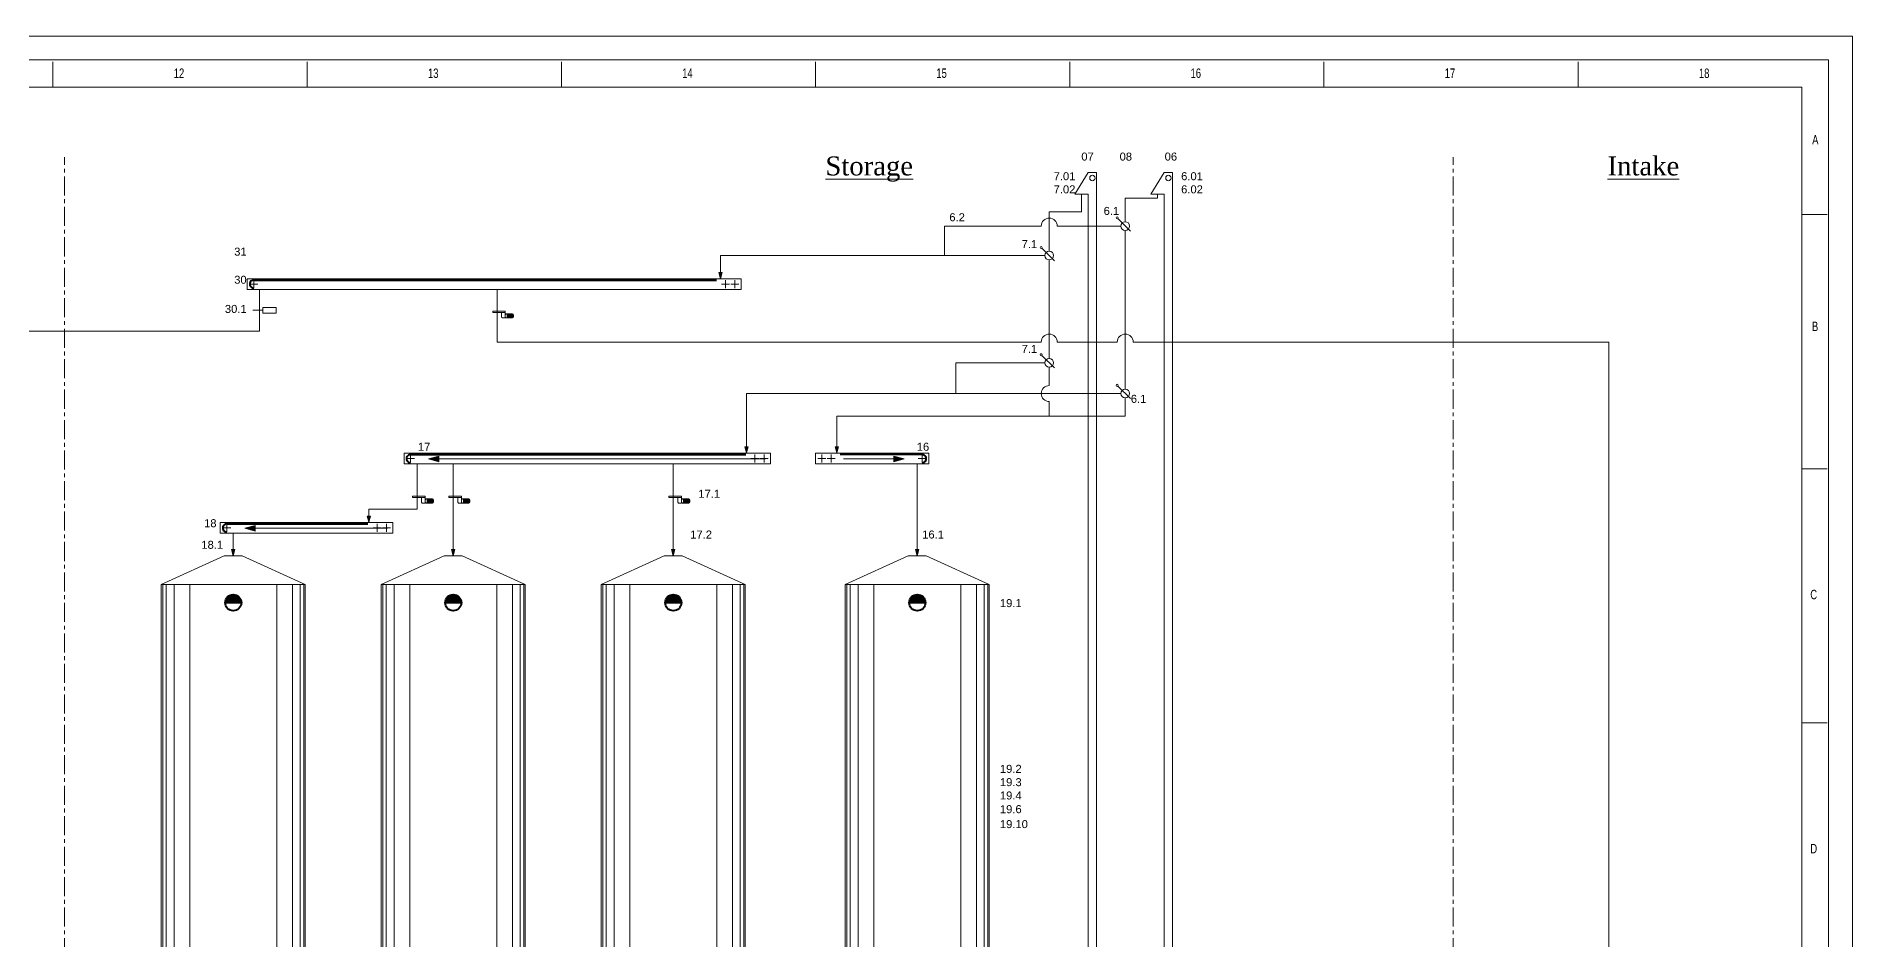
# Model space of a CAD drawing. Header units: millimetres. Extents: x 6561 to 120951, y 30990 to 83596.
# Drawn here: x 75546 to 120951, y 61003 to 83596 of the extents above; entities that cross this region are included whole.
import ezdxf

# ---------------------------------------------------------------- set-up
doc = ezdxf.new("R2010")
doc.units = ezdxf.units.MM
doc.linetypes.add('CENTER', pattern=[10.16, 6.35, -1.27, 1.27, -1.27])
doc.linetypes.add('DASHED', pattern=[15, 7, -8])
doc.layers.add('COTAS', color=4, linetype='Continuous')
for name, color, linetype, lineweight in [('DET', 2, 'DASHED', 20), ('Liaison', 1, 'Continuous', 20), ('Manitension', 5, 'Continuous', 20), ('Maschinen-AM_0', 7, 'Continuous', 50), ('Niveau', 5, 'Continuous', 20), ('Siebvorbehälter-AM_0', 7, 'Continuous', 18)]:
    doc.layers.add(name, color=color, linetype=linetype, lineweight=lineweight)
doc.styles.add('SLDTEXTSTYLE0', font='TXT', dxfattribs={"width": 0.75})
doc.styles.get("Standard").update_dxf_attribs({"font": 'arial.ttf'})

# ---------------------------------------------------------------- blocks, each defined once
blk = doc.blocks.new('Diagramme')
at = {"color": 1, "linetype": 'Continuous', "lineweight": 18}
for p, q in [((-131031, 60259), (0, 60259)), ((-129578, 58804), (-1456, 58804)), ((-1456, 1456), (-1456, 58804))]:
    blk.add_line(p, q, dxfattribs=at)
at = {"color": 1, "linetype": 'Continuous', "lineweight": 15}
blk.add_line((0, 0), (0, 60259), dxfattribs=at)
at = {"linetype": 'Continuous', "lineweight": 18}
for p in [(-130346, 59582), (-696, 692)]:
    blk.add_line(p, (-696, 59582), dxfattribs=at)
at = {"color": 5, "linetype": 'Continuous', "lineweight": 15}
for p, q in [((-51535, 58803), (-51535, 59531)), ((-44256, 58803), (-44256, 59531)), ((-36977, 58802), (-36977, 59530)), ((-29699, 58803), (-29699, 59531)), ((-22420, 58803), (-22420, 59531)), ((-15141, 58803), (-15141, 59531)), ((-7862, 58803), (-7862, 59531)), ((-727, 55150), (-1455, 55150)), ((-1455, 47871), (-727, 47871)), ((-727, 40592), (-1455, 40592))]:
    blk.add_line(p, q, dxfattribs=at)
at = {"color": 5, "linetype": 'Continuous', "lineweight": 15, "attachment_point": 1, "style": 'SLDTEXTSTYLE0'}
for s, insert, char_height in [('12', (-48075, 59337), 269.6), ('13', (-40796, 59336), 269.6), ('14', (-33517, 59337), 269.6), ('15', (-26239, 59337), 269.6), ('16', (-18960, 59337), 269.6), ('17', (-11681, 59337), 269.6), ('18', (-4402, 59336), 269.6), ('A', (-1160, 57430), 270), ('B', (-1166, 52084), 270), ('C', (-1213, 44402), 270), ('D', (-1213, 37123), 270)]:
    blk.add_mtext(s, dxfattribs=dict(at, insert=insert, char_height=char_height))

msp = doc.modelspace()

# ---------------------------------------------------------------- hatches: boundary and pattern name
at = {"layer": 'Liaison'}
h = msp.add_hatch(color=1, dxfattribs=at)
h.paths.add_polyline_path([(92650, 77688), (92608, 77688), (92650, 77531)])
h.paths.add_polyline_path([(92692, 77688), (92650, 77688), (92650, 77531)])
h = msp.add_hatch(color=1, dxfattribs=at)
h.paths.add_polyline_path([(93301, 73333), (93259, 73333), (93301, 73177)])
h.paths.add_polyline_path([(93343, 73333), (93301, 73333), (93301, 73177)])
h = msp.add_hatch(color=1, dxfattribs=at)
h.paths.add_polyline_path([(95560, 73333), (95518, 73333), (95560, 73177)])
h.paths.add_polyline_path([(95602, 73333), (95560, 73333), (95560, 73177)])
h = msp.add_hatch(color=1, dxfattribs=at)
h.paths.add_polyline_path([(83858, 71598), (83816, 71598), (83858, 71442)])
h.paths.add_polyline_path([(83900, 71598), (83858, 71598), (83858, 71442)])
h = msp.add_hatch(color=1, dxfattribs=at)
h.paths.add_polyline_path([(80469, 70759), (80511, 70759), (80469, 70602)])
h.paths.add_polyline_path([(80427, 70759), (80469, 70759), (80469, 70602)])
h = msp.add_hatch(color=1, dxfattribs=at)
h.paths.add_polyline_path([(85969, 70759), (86011, 70759), (85969, 70602)])
h.paths.add_polyline_path([(85927, 70759), (85969, 70759), (85969, 70602)])
h = msp.add_hatch(color=1, dxfattribs=at)
h.paths.add_polyline_path([(91469, 70759), (91511, 70759), (91469, 70602)])
h.paths.add_polyline_path([(91427, 70759), (91469, 70759), (91469, 70602)])
h = msp.add_hatch(color=1, dxfattribs=at)
h.paths.add_polyline_path([(97569, 70759), (97527, 70759), (97569, 70602)])
h.paths.add_polyline_path([(97611, 70759), (97569, 70759), (97569, 70602)])
at = {"layer": 'Manitension', "linetype": 'ByBlock', "lineweight": 18}
h = msp.add_hatch(color=256, dxfattribs=at)
h.paths.add_polyline_path([(85608, 73026), (85608, 72956), (85350, 73026)])
h.paths.add_polyline_path([(85608, 73095), (85608, 73026), (85350, 73026)])
h = msp.add_hatch(color=256, dxfattribs=at)
h.paths.add_polyline_path([(96985, 73026), (96985, 72956), (97243, 73026)])
h.paths.add_polyline_path([(96985, 73095), (96985, 73026), (97243, 73026)])
h = msp.add_hatch(color=256, dxfattribs=at)
h.paths.add_polyline_path([(81014, 71291), (81014, 71222), (80755, 71291)])
h.paths.add_polyline_path([(81014, 71360), (81014, 71291), (80755, 71291)])
at = {"layer": 'Niveau', "linetype": 'ByBlock', "lineweight": 40}
h = msp.add_hatch(color=256, dxfattribs=at)
h.paths.add_polyline_path([(80670, 69459), (80268, 69459, 0.033445), (80266, 69432), (80671, 69432, 0.033445)])
h.paths.add_polyline_path([(80664, 69486), (80274, 69486, 0.034067), (80268, 69459), (80670, 69459, 0.034067)])
h.paths.add_polyline_path([(80655, 69513), (80283, 69513, 0.035407), (80274, 69486), (80664, 69486, 0.035407)])
h.paths.add_polyline_path([(80640, 69540), (80298, 69540, 0.037777), (80283, 69513), (80655, 69513, 0.037777)])
h.paths.add_polyline_path([(80620, 69567), (80318, 69567, 0.041823), (80298, 69540), (80640, 69540, 0.041823)])
h.paths.add_polyline_path([(80590, 69594), (80347, 69594, 0.049433), (80318, 69567), (80620, 69567, 0.049433)])
h.paths.add_polyline_path([(80542, 69621), (80396, 69621, 0.069209), (80347, 69594), (80590, 69594, 0.069209)])
h.paths.add_polyline_path([(80469, 69635, 0.092025), (80396, 69621), (80542, 69621, 0.092025)])
h = msp.add_hatch(color=256, dxfattribs=at)
h.paths.add_polyline_path([(86170, 69459), (85768, 69459, 0.033445), (85766, 69432), (86171, 69432, 0.033445)])
h.paths.add_polyline_path([(86164, 69486), (85774, 69486, 0.034067), (85768, 69459), (86170, 69459, 0.034067)])
h.paths.add_polyline_path([(86155, 69513), (85783, 69513, 0.035407), (85774, 69486), (86164, 69486, 0.035407)])
h.paths.add_polyline_path([(86140, 69540), (85798, 69540, 0.037777), (85783, 69513), (86155, 69513, 0.037777)])
h.paths.add_polyline_path([(86120, 69567), (85818, 69567, 0.041823), (85798, 69540), (86140, 69540, 0.041823)])
h.paths.add_polyline_path([(86090, 69594), (85847, 69594, 0.049433), (85818, 69567), (86120, 69567, 0.049433)])
h.paths.add_polyline_path([(86042, 69621), (85896, 69621, 0.069209), (85847, 69594), (86090, 69594, 0.069209)])
h.paths.add_polyline_path([(85969, 69635, 0.092025), (85896, 69621), (86042, 69621, 0.092025)])
h = msp.add_hatch(color=256, dxfattribs=at)
h.paths.add_polyline_path([(91670, 69459), (91268, 69459, 0.033445), (91266, 69432), (91671, 69432, 0.033445)])
h.paths.add_polyline_path([(91664, 69486), (91274, 69486, 0.034067), (91268, 69459), (91670, 69459, 0.034067)])
h.paths.add_polyline_path([(91655, 69513), (91283, 69513, 0.035407), (91274, 69486), (91664, 69486, 0.035407)])
h.paths.add_polyline_path([(91640, 69540), (91298, 69540, 0.037777), (91283, 69513), (91655, 69513, 0.037777)])
h.paths.add_polyline_path([(91620, 69567), (91318, 69567, 0.041823), (91298, 69540), (91640, 69540, 0.041823)])
h.paths.add_polyline_path([(91590, 69594), (91347, 69594, 0.049433), (91318, 69567), (91620, 69567, 0.049433)])
h.paths.add_polyline_path([(91542, 69621), (91396, 69621, 0.069209), (91347, 69594), (91590, 69594, 0.069209)])
h.paths.add_polyline_path([(91469, 69635, 0.092025), (91396, 69621), (91542, 69621, 0.092025)])
h = msp.add_hatch(color=256, dxfattribs=at)
h.paths.add_polyline_path([(97770, 69459), (97368, 69459, 0.033445), (97366, 69432), (97771, 69432, 0.033445)])
h.paths.add_polyline_path([(97764, 69486), (97374, 69486, 0.034067), (97368, 69459), (97770, 69459, 0.034067)])
h.paths.add_polyline_path([(97755, 69513), (97383, 69513, 0.035407), (97374, 69486), (97764, 69486, 0.035407)])
h.paths.add_polyline_path([(97740, 69540), (97398, 69540, 0.037777), (97383, 69513), (97755, 69513, 0.037777)])
h.paths.add_polyline_path([(97720, 69567), (97418, 69567, 0.041823), (97398, 69540), (97740, 69540, 0.041823)])
h.paths.add_polyline_path([(97690, 69594), (97447, 69594, 0.049433), (97418, 69567), (97720, 69567, 0.049433)])
h.paths.add_polyline_path([(97642, 69621), (97496, 69621, 0.069209), (97447, 69594), (97690, 69594, 0.069209)])
h.paths.add_polyline_path([(97569, 69635, 0.092025), (97496, 69621), (97642, 69621, 0.092025)])

# ---------------------------------------------------------------- linework, layer by layer
at = {"linetype": 'ByBlock', "lineweight": 15, "ltscale": 1e-05}
for p, q in [((86954, 76723), (86954, 76689)), ((87268, 76723), (86954, 76723)), ((86954, 76689), (87175, 76689)), ((87175, 76689), (87268, 76689)), ((87175, 76576), (87175, 76689)), ((87198, 76552), (87175, 76576)), ((87268, 76552), (87198, 76552)), ((87268, 76689), (87268, 76723)), ((87268, 76689), (87268, 76634))]:
    msp.add_line(p, q, dxfattribs=at)
at = {"color": 4, "linetype": 'CENTER', "lineweight": 9, "ltscale": 75}
for points in [[(76249, 41517), (76249, 80573)], [(110963, 41517), (110963, 80573)]]:
    msp.add_lwpolyline(points, dxfattribs=at)
at = {"layer": 'DET', "linetype": 'ByBlock', "lineweight": 40, "ltscale": 1000}
for p, q in [((80979, 77498), (92550, 77498)), ((84900, 73136), (93280, 73136)), ((97693, 73136), (95639, 73136)), ((80305, 71401), (83837, 71401))]:
    msp.add_line(p, q, dxfattribs=at)
for centre, start, end in [((80979, 77398), 89.9983, 270.0017), ((84900, 73036), 89.9983, 270.0017), ((97693, 73036), 269.9983, 90.0017), ((80305, 71301), 89.9983, 270.0017)]:
    msp.add_arc(centre, 100, start, end, dxfattribs=at)
at = {"layer": 'Liaison', "color": 1}
for p, q in [((101675, 79647), (101675, 79208)), ((102768, 79545), (102768, 78959)), ((102768, 79545), (103575, 79545)), ((103575, 79647), (103575, 79545)), ((100868, 79208), (100868, 78219)), ((100868, 79208), (101675, 79208)), ((102768, 78743), (102768, 74770)), ((92608, 77688), (92692, 77688)), ((92650, 77531), (92608, 77688)), ((92608, 77688), (92692, 77688)), ((92608, 77688), (92692, 77688)), ((92692, 77688), (92650, 77531)), ((87065, 77264), (87065, 75950)), ((102968, 75950), (114857, 75950)), ((114857, 75950), (114857, 60277)), ((100868, 75728), (100868, 75537)), ((100868, 74462), (100868, 74095)), ((93259, 73333), (93343, 73333)), ((93301, 73177), (93259, 73333)), ((93259, 73333), (93343, 73333)), ((93259, 73333), (93343, 73333)), ((93343, 73333), (93301, 73177)), ((95518, 73333), (95602, 73333)), ((95560, 73177), (95518, 73333)), ((95518, 73333), (95602, 73333)), ((95518, 73333), (95602, 73333)), ((95602, 73333), (95560, 73177)), ((85969, 72902), (85969, 70759)), ((91469, 72902), (91469, 70759)), ((97569, 72902), (97569, 70759)), ((83816, 71598), (83900, 71598)), ((83858, 71442), (83816, 71598)), ((83816, 71598), (83900, 71598)), ((83816, 71598), (83900, 71598)), ((83900, 71598), (83858, 71442)), ((80469, 71167), (80469, 70759)), ((80427, 70759), (80469, 70602)), ((80511, 70759), (80427, 70759)), ((80511, 70759), (80427, 70759)), ((80511, 70759), (80427, 70759)), ((80469, 70602), (80511, 70759)), ((85927, 70759), (85969, 70602)), ((86011, 70759), (85927, 70759)), ((86011, 70759), (85927, 70759)), ((86011, 70759), (85927, 70759)), ((85969, 70602), (86011, 70759)), ((91427, 70759), (91469, 70602)), ((91511, 70759), (91427, 70759)), ((91511, 70759), (91427, 70759)), ((91511, 70759), (91427, 70759)), ((91469, 70602), (91511, 70759)), ((97527, 70759), (97611, 70759)), ((97569, 70602), (97527, 70759)), ((97527, 70759), (97611, 70759)), ((97527, 70759), (97611, 70759)), ((97611, 70759), (97569, 70602))]:
    msp.add_line(p, q, dxfattribs=at)
at = {"layer": 'Liaison', "color": 0, "linetype": 'ByBlock', "lineweight": 18}
for p, q in [((102583, 79036), (102895, 78724)), ((100683, 78296), (100995, 77984)), ((100683, 75613), (100995, 75301)), ((102583, 74847), (102895, 74535))]:
    msp.add_line(p, q, dxfattribs=at)
at = {"layer": 'Liaison', "color": 0, "linetype": 'Continuous'}
for p, q in [((80960, 76743), (81207, 76743)), ((81207, 76743), (81207, 76810)), ((81207, 76810), (81544, 76810)), ((81207, 76675), (81207, 76743)), ((81544, 76810), (81544, 76675)), ((81544, 76675), (81207, 76675))]:
    msp.add_line(p, q, dxfattribs=at)
at = {"layer": 'Liaison', "color": 1}
for points in [[(100668, 78851), (98246, 78851), (98246, 78111)], [(102660, 78851), (101068, 78851)], [(100760, 78111), (92650, 78111), (92650, 77531)], [(100868, 78003), (100868, 75537)], [(72894, 76221), (81126, 76221), (81126, 77264)], [(87065, 75950), (100668, 75950)], [(101068, 75950), (102568, 75950)], [(100760, 75429), (98532, 75429), (98532, 74662)], [(100868, 75321), (100868, 74862)], [(102660, 74662), (93301, 74662), (93301, 73333)], [(102765, 74554), (102765, 74095), (95560, 74095), (95560, 73333)], [(83858, 71442), (83858, 71767), (85062, 71767), (85062, 72902)]]:
    msp.add_lwpolyline(points, dxfattribs=at)
at = {"layer": 'Liaison', "color": 0, "linetype": 'ByBlock', "lineweight": 18}
for centre, radius in [((102564, 79055), 26.7), ((102768, 78851), 108), ((100664, 78315), 26.7), ((100868, 78111), 108), ((100664, 75632), 26.7), ((100868, 75429), 108), ((102564, 74866), 26.7), ((102768, 74662), 108)]:
    msp.add_circle(centre, radius, dxfattribs=at)
at = {"layer": 'Liaison', "color": 1}
for centre, start, end in [((100868, 78851), 0, 180), ((100868, 75950), 0, 180), ((102768, 75950), 0, 180), ((100868, 74662), 90, 270)]:
    msp.add_arc(centre, 200, start, end, dxfattribs=at)
at = {"layer": 'Manitension', "linetype": 'ByBlock', "lineweight": 18}
for p, q in [((80818, 77531), (93168, 77531)), ((80818, 77531), (80818, 77264)), ((93168, 77531), (80818, 77531)), ((80818, 77264), (93168, 77264)), ((80879, 77398), (81080, 77398)), ((80979, 77498), (80979, 77297)), ((92676, 77398), (92876, 77398)), ((92776, 77498), (92776, 77297)), ((92910, 77398), (93111, 77398)), ((93010, 77498), (93010, 77297)), ((93168, 77264), (93168, 77531)), ((84738, 73169), (93898, 73169)), ((84738, 73169), (84738, 72902)), ((93898, 73169), (84738, 73169)), ((84900, 73136), (84900, 72936)), ((93506, 73136), (93506, 72936)), ((93740, 73136), (93740, 72936)), ((93898, 72902), (93898, 73169)), ((97855, 73169), (95021, 73169)), ((95021, 72902), (95021, 73169)), ((95021, 73169), (97855, 73169)), ((95179, 73136), (95179, 72936)), ((95413, 73136), (95413, 72936)), ((97693, 73136), (97693, 72936)), ((97855, 73169), (97855, 72902)), ((84738, 72902), (93898, 72902)), ((84800, 73036), (85000, 73036)), ((85608, 73095), (85350, 73026)), ((85350, 73026), (85608, 72956)), ((85608, 72956), (85608, 73095)), ((85608, 72956), (85608, 73095)), ((85608, 72956), (85608, 73095)), ((93771, 73026), (85608, 73026)), ((93406, 73036), (93606, 73036)), ((93640, 73036), (93841, 73036)), ((97855, 72902), (95021, 72902)), ((95279, 73036), (95078, 73036)), ((95513, 73036), (95313, 73036)), ((95725, 73026), (96985, 73026)), ((96985, 73095), (97243, 73026)), ((96985, 72956), (96985, 73095)), ((96985, 72956), (96985, 73095)), ((96985, 72956), (96985, 73095)), ((97243, 73026), (96985, 72956)), ((97794, 73036), (97593, 73036)), ((80143, 71435), (84455, 71435)), ((80143, 71435), (80143, 71167)), ((84455, 71435), (80143, 71435)), ((80205, 71301), (80406, 71301)), ((80305, 71401), (80305, 71201)), ((81014, 71360), (80755, 71291)), ((80755, 71291), (81014, 71222)), ((81014, 71222), (81014, 71360)), ((81014, 71222), (81014, 71360)), ((81014, 71222), (81014, 71360)), ((84328, 71291), (81014, 71291)), ((83963, 71301), (84164, 71301)), ((84063, 71401), (84063, 71201)), ((84197, 71301), (84398, 71301)), ((84298, 71401), (84298, 71201)), ((84455, 71167), (84455, 71435)), ((80143, 71167), (84455, 71167))]:
    msp.add_line(p, q, dxfattribs=at)
at = {"layer": 'Manitension', "color": 76, "linetype": 'ByBlock', "lineweight": 18}
for points in [[(102046, 80187), (101844, 80187), (101506, 79647), (101844, 79647), (101844, 39490), (101506, 39490), (101844, 38950)], [(101844, 38950), (102046, 38950), (102384, 39490), (102046, 39490), (102046, 80187)]]:
    msp.add_lwpolyline(points, dxfattribs=at)
at = {"layer": 'Manitension', "linetype": 'ByBlock', "lineweight": 18}
for points in [[(103946, 80187), (103744, 80187), (103406, 79647), (103744, 79647), (103744, 39490), (103406, 39490), (103744, 38950)], [(103744, 38950), (103946, 38950), (104284, 39490), (103946, 39490), (103946, 80187)]]:
    msp.add_lwpolyline(points, dxfattribs=at)
at = {"layer": 'Manitension', "color": 76, "linetype": 'ByBlock', "lineweight": 18}
msp.add_circle((101945, 80052), 67.5, dxfattribs=at)
msp.add_circle((101945, 80052), 67.5, dxfattribs=at)
msp.add_circle((101945, 80052), 67.5, dxfattribs=at)
msp.add_circle((101945, 80052), 67.5, dxfattribs=at)
at = {"layer": 'Manitension', "linetype": 'ByBlock', "lineweight": 18}
msp.add_circle((103845, 80052), 67.5, dxfattribs=at)
msp.add_circle((103845, 80052), 67.5, dxfattribs=at)
msp.add_circle((103845, 80052), 67.5, dxfattribs=at)
msp.add_circle((103845, 80052), 67.5, dxfattribs=at)
at = {"layer": 'Maschinen-AM_0', "color": 0, "linetype": 'ByBlock', "lineweight": 18, "ltscale": 0.5}
for p, q in [((84951, 72093), (84951, 72060)), ((85265, 72093), (84951, 72093)), ((84951, 72060), (85172, 72060)), ((85172, 72060), (85265, 72060)), ((85172, 71946), (85172, 72060)), ((85195, 71923), (85172, 71946)), ((85265, 71923), (85195, 71923)), ((85265, 72060), (85265, 72093)), ((85265, 72060), (85265, 72004)), ((85288, 72028), (85265, 72004)), ((85265, 71923), (85265, 72004)), ((85288, 71923), (85265, 71946)), ((85288, 72028), (85448, 72028)), ((85448, 71923), (85288, 71923)), ((85317, 72028), (85317, 71923)), ((85317, 72025), (85448, 72025)), ((85317, 72022), (85448, 72022)), ((85317, 72020), (85448, 72020)), ((85317, 72017), (85448, 72017)), ((85317, 72012), (85448, 72012)), ((85317, 72007), (85448, 72007)), ((85317, 71999), (85448, 71999)), ((85317, 71988), (85448, 71988)), ((85317, 71975), (85448, 71975)), ((85317, 71962), (85448, 71962)), ((85317, 71952), (85448, 71952)), ((85317, 71944), (85448, 71944)), ((85317, 71938), (85448, 71938)), ((85317, 71933), (85448, 71933)), ((85317, 71931), (85448, 71931)), ((85317, 71928), (85448, 71928)), ((85317, 71925), (85448, 71925)), ((85448, 72028), (85448, 71923)), ((85475, 72001), (85475, 71949)), ((85859, 72093), (85859, 72060)), ((86172, 72093), (85859, 72093)), ((85859, 72060), (86079, 72060)), ((86079, 72060), (86172, 72060)), ((86079, 71946), (86079, 72060)), ((86103, 71923), (86079, 71946)), ((86172, 71923), (86103, 71923)), ((86172, 72060), (86172, 72093)), ((86172, 72060), (86172, 72004)), ((86195, 72028), (86172, 72004)), ((86172, 71923), (86172, 72004)), ((86195, 71923), (86172, 71946)), ((86195, 72028), (86356, 72028)), ((86356, 71923), (86195, 71923)), ((86224, 72028), (86224, 71923)), ((86224, 72025), (86356, 72025)), ((86224, 72022), (86356, 72022)), ((86224, 72020), (86356, 72020)), ((86224, 72017), (86356, 72017)), ((86224, 72012), (86356, 72012)), ((86224, 72007), (86356, 72007)), ((86224, 71999), (86356, 71999)), ((86224, 71988), (86356, 71988)), ((86224, 71975), (86356, 71975)), ((86224, 71962), (86356, 71962)), ((86224, 71952), (86356, 71952)), ((86224, 71944), (86356, 71944)), ((86224, 71938), (86356, 71938)), ((86224, 71933), (86356, 71933)), ((86224, 71931), (86356, 71931)), ((86224, 71928), (86356, 71928)), ((86224, 71925), (86356, 71925)), ((86356, 72028), (86356, 71923)), ((86382, 72001), (86382, 71949)), ((91359, 72093), (91359, 72060)), ((91672, 72093), (91359, 72093)), ((91359, 72060), (91579, 72060)), ((91579, 72060), (91672, 72060)), ((91579, 71946), (91579, 72060)), ((91603, 71923), (91579, 71946)), ((91672, 71923), (91603, 71923)), ((91672, 72060), (91672, 72093)), ((91672, 72060), (91672, 72004)), ((91695, 72028), (91672, 72004)), ((91672, 71923), (91672, 72004)), ((91695, 71923), (91672, 71946)), ((91695, 72028), (91856, 72028)), ((91856, 71923), (91695, 71923)), ((91724, 72028), (91724, 71923)), ((91724, 72025), (91856, 72025)), ((91724, 72022), (91856, 72022)), ((91724, 72020), (91856, 72020)), ((91724, 72017), (91856, 72017)), ((91724, 72012), (91856, 72012)), ((91724, 72007), (91856, 72007)), ((91724, 71999), (91856, 71999)), ((91724, 71988), (91856, 71988)), ((91724, 71975), (91856, 71975)), ((91724, 71962), (91856, 71962)), ((91724, 71952), (91856, 71952)), ((91724, 71944), (91856, 71944)), ((91724, 71938), (91856, 71938)), ((91724, 71933), (91856, 71933)), ((91724, 71931), (91856, 71931)), ((91724, 71928), (91856, 71928)), ((91724, 71925), (91856, 71925)), ((91856, 72028), (91856, 71923)), ((91882, 72001), (91882, 71949)), ((78669, 69882), (80244, 70602)), ((80244, 70602), (80694, 70602)), ((80694, 70602), (82269, 69882)), ((84169, 69882), (85744, 70602)), ((85744, 70602), (86194, 70602)), ((86194, 70602), (87769, 69882)), ((89669, 69882), (91244, 70602)), ((91244, 70602), (91694, 70602)), ((91694, 70602), (93269, 69882)), ((95769, 69882), (97344, 70602)), ((97344, 70602), (97794, 70602)), ((97794, 70602), (99369, 69882)), ((78669, 46950), (78669, 69882)), ((82269, 69882), (78669, 69882)), ((78705, 46950), (78705, 69882)), ((78794, 46950), (78794, 69882)), ((78989, 46950), (78989, 69882)), ((79381, 46950), (79381, 69882)), ((81557, 46950), (81557, 69882)), ((81949, 46950), (81949, 69882)), ((82144, 46950), (82144, 69882)), ((82233, 46950), (82233, 69882)), ((82269, 69882), (82269, 46950)), ((84169, 46950), (84169, 69882)), ((87769, 69882), (84169, 69882)), ((84205, 46950), (84205, 69882)), ((84294, 46950), (84294, 69882)), ((84489, 46950), (84489, 69882)), ((84881, 46950), (84881, 69882)), ((87057, 46950), (87057, 69882)), ((87449, 46950), (87449, 69882)), ((87644, 46950), (87644, 69882)), ((87733, 46950), (87733, 69882)), ((87769, 69882), (87769, 46950)), ((89669, 46950), (89669, 69882)), ((93269, 69882), (89669, 69882)), ((89705, 46950), (89705, 69882)), ((89794, 46950), (89794, 69882)), ((89989, 46950), (89989, 69882)), ((90381, 46950), (90381, 69882)), ((92557, 46950), (92557, 69882)), ((92949, 46950), (92949, 69882)), ((93144, 46950), (93144, 69882)), ((93233, 46950), (93233, 69882)), ((93269, 69882), (93269, 46950)), ((95769, 46950), (95769, 69882)), ((99369, 69882), (95769, 69882)), ((95805, 46950), (95805, 69882)), ((95894, 46950), (95894, 69882)), ((96089, 46950), (96089, 69882)), ((96481, 46950), (96481, 69882)), ((98657, 46950), (98657, 69882)), ((99049, 46950), (99049, 69882)), ((99244, 46950), (99244, 69882)), ((99333, 46950), (99333, 69882)), ((99369, 69882), (99369, 46950))]:
    msp.add_line(p, q, dxfattribs=at)
for centre, start, end in [((85448, 72001), 0, 90), ((85448, 71949), 270, 0), ((86356, 72001), 0, 90), ((86356, 71949), 270, 0), ((91856, 72001), 0, 90), ((91856, 71949), 270, 0)]:
    msp.add_arc(centre, 26.2, start, end, dxfattribs=at)
at = {"layer": 'Niveau', "linetype": 'ByBlock', "lineweight": 40}
for p, q in [((80266, 69432), (80671, 69432)), ((85766, 69432), (86171, 69432)), ((91266, 69432), (91671, 69432)), ((97366, 69432), (97771, 69432))]:
    msp.add_line(p, q, dxfattribs=at)
for centre in [(80469, 69432), (85969, 69432), (91469, 69432), (97569, 69432)]:
    msp.add_circle(centre, 202, dxfattribs=at)
at = {"layer": 'Siebvorbehälter-AM_0', "linetype": 'ByBlock', "lineweight": 15}
for p, q in [((87291, 76657), (87268, 76634)), ((87268, 76552), (87268, 76634)), ((87291, 76552), (87268, 76576)), ((87291, 76657), (87451, 76657)), ((87451, 76552), (87291, 76552)), ((87320, 76657), (87320, 76552)), ((87320, 76655), (87451, 76655)), ((87320, 76652), (87451, 76652)), ((87320, 76649), (87451, 76649)), ((87320, 76647), (87451, 76647)), ((87320, 76642), (87451, 76642)), ((87320, 76636), (87451, 76636)), ((87320, 76628), (87451, 76628)), ((87320, 76618), (87451, 76618)), ((87320, 76605), (87451, 76605)), ((87320, 76592), (87451, 76592)), ((87320, 76581), (87451, 76581)), ((87320, 76573), (87451, 76573)), ((87320, 76568), (87451, 76568)), ((87320, 76563), (87451, 76563)), ((87320, 76560), (87451, 76560)), ((87320, 76558), (87451, 76558)), ((87320, 76555), (87451, 76555)), ((87451, 76657), (87451, 76552)), ((87478, 76631), (87478, 76579))]:
    msp.add_line(p, q, dxfattribs=at)
for centre, start, end in [((87451, 76631), 0, 90), ((87451, 76579), 270, 0)]:
    msp.add_arc(centre, 26.2, start, end, dxfattribs=at)

# ---------------------------------------------------------------- block references
at = {"xscale": 0.873, "yscale": 0.873, "zscale": 0.873}
msp.add_blockref('Diagramme', (120951, 30990), dxfattribs=at)

# ---------------------------------------------------------------- texts
at = {"linetype": 'Continuous', "lineweight": 18, "char_height": 475.12, "width": 13347.04, "attachment_point": 1, "style": 'SLDTEXTSTYLE0'}
for s, insert in [('\\pi5633.9;{\\fTimes New Roman|b0|i0|c0|p18;\\W1;\\LStorage}', (89637, 80592)), ('\\pi5815.8;{\\fTimes New Roman|b0|i0|c0|p18;\\W1;\\LIntake}', (109008, 80592))]:
    msp.add_mtext(s, dxfattribs=dict(at, insert=insert))
at = {"layer": 'COTAS', "linetype": 'Continuous', "char_height": 200, "width": 328.18}
for s, insert, attachment_point in [('{\\C256;07}', (101669, 80688), 1), ('{\\C256;08}', (102626, 80688), 1), ('{\\C256;06 }', (103752, 80688), 1), ('{\\C256;7.01}', (100977, 80197), 1), ('{\\C256;6.01}', (104164, 80197), 1), ('{\\C256;7.02}', (100977, 79869), 1), ('{\\C256;6.02}', (104164, 79869), 1), ('{\\C256;6.2}', (98370, 79171), 1), ('{\\C256;6.1}', (102226, 79329), 1), ('{\\C256;31}', (80803, 78311), 3), ('{\\C256;7.1}', (100176, 78498), 1), ('{\\C256;30}', (80803, 77608), 3), ('{\\C256;30.1}', (80803, 76878), 3), ('{\\C256;7.1}', (100176, 75878), 1), ('{\\C256;6.1}', (102906, 74629), 1), ('{\\C256;17}', (85085, 73431), 1), ('{\\C256;16}', (97555, 73431), 1), ('17.1', (92095, 72254), 1), ('{\\C256;18}', (79740, 71519), 1), ('{\\C256;18.1}', (79671, 70979), 1), ('{\\C256;17.2}', (91893, 71236), 1), ('{\\C256;16.1}', (97691, 71236), 1), ('{\\C256;19.1}', (99634, 69521), 1), ('{\\C256;19.2}', (99634, 65376), 1), ('{\\C256;19.3}', (99634, 65043), 1), ('{\\C256;19.4}', (99634, 64710), 1), ('{\\C256;19.6}', (99634, 64367), 1), ('{\\C256;19.10}', (99634, 63994), 1)]:
    msp.add_mtext(s, dxfattribs=dict(at, insert=insert, attachment_point=attachment_point))

doc.saveas('drawing.dxf')
